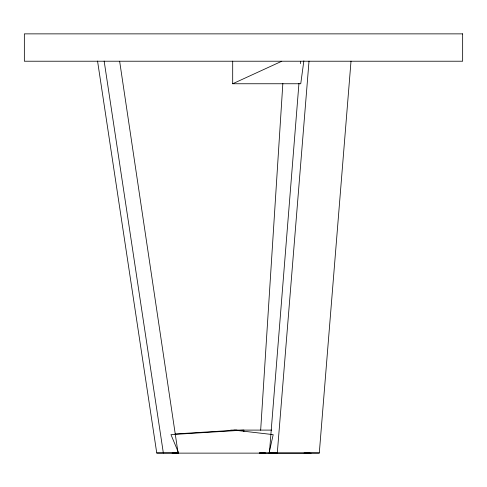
<?xml version="1.0" encoding="UTF-8"?>
<svg xmlns="http://www.w3.org/2000/svg" width="487" height="487" viewBox="0 0 487 487"><rect width="100%" height="100%" fill="white"/><g stroke="black" fill="none" stroke-linecap="round" stroke-linejoin="round"><path stroke-width="0.73" d="M243.853 431.585L243.853 430.1L170.961 434.635L178.692 453.129M260.661 430.234L282.85 83.405M298.957 83.338L269.402 452.977L277.298 453.007L309.02 61.131M300.528 63.639L300.71 61.368M311.4 452.977L319.295 453.007L351.017 61.131M303.858 60.826L300.747 83.752L232.695 83.752L232.695 61.149M269.055 453.129L273.195 434.635L233.894 430.1M232.695 83.752L281.766 61.246M175.016 433.972L232.378 430.386M234.643 430.246L236.907 430.1M265.518 452.965L259.206 453.001L319.295 453.007M310.383 452.965L304.071 453.001M119.644 61.271L178.078 452.977L156.753 453.007L97.552 61.07M230.704 430.1L271.661 430.1M178.078 452.977L156.753 453.007M172.13 453.129L311.181 453.129M104.145 61.07L163.346 453.007M462.65 33.865L24.35 33.865L24.35 61.222L462.65 61.222L462.65 33.865"/></g></svg>
